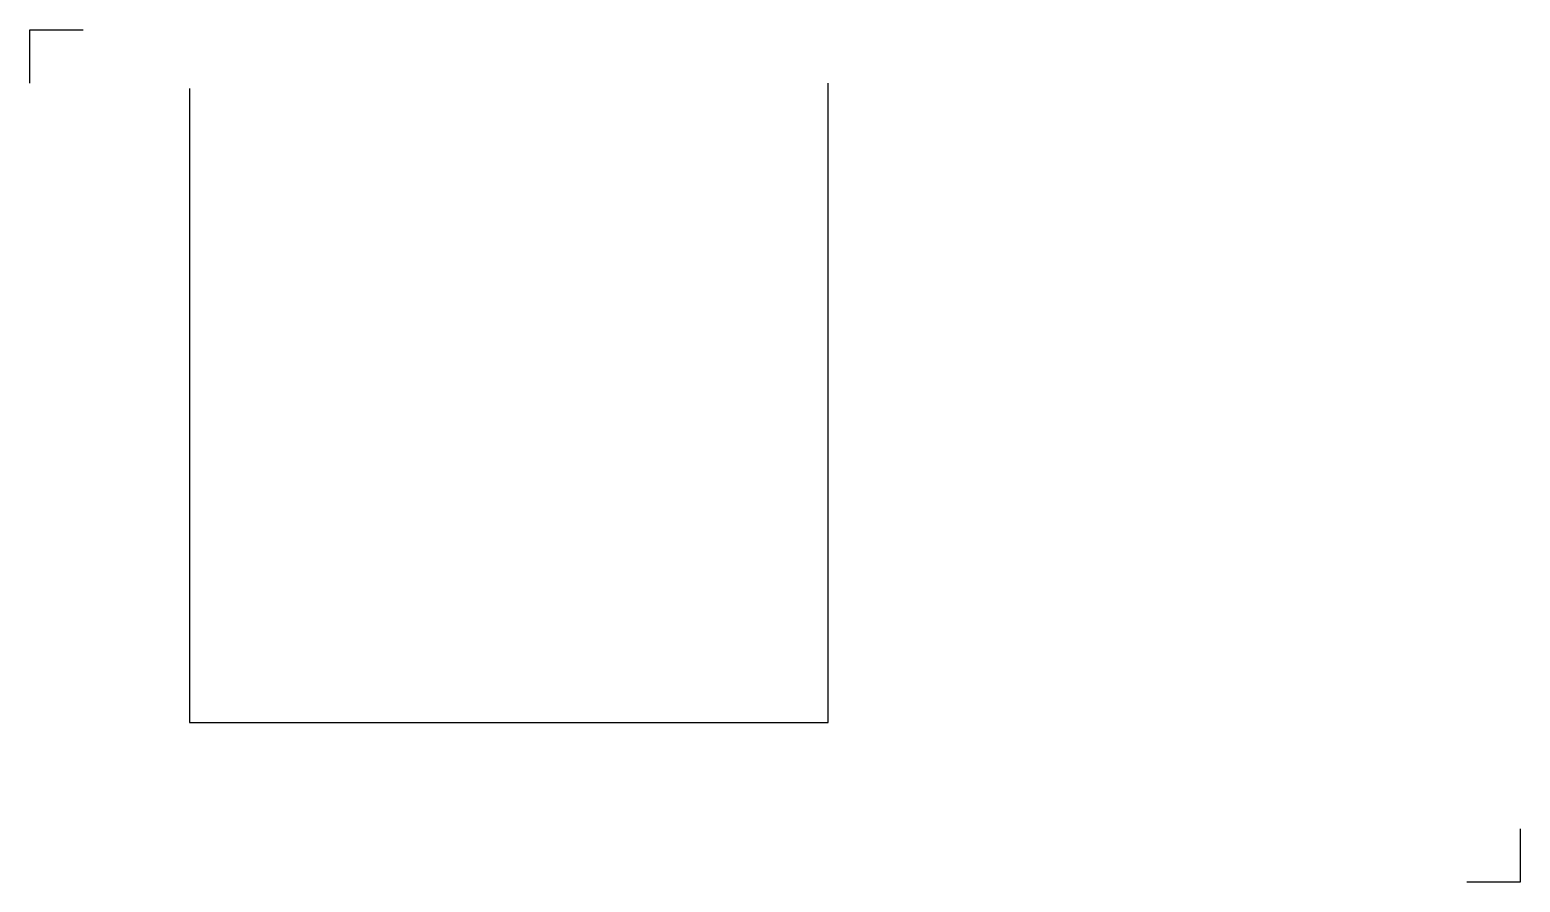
# Model space of a CAD drawing. Header units: millimetres. Extents: x -30 to 250, y -30 to 130.
import ezdxf

# ---------------------------------------------------------------- set-up
doc = ezdxf.new("R2010")
doc.units = ezdxf.units.MM
doc.layers.add('marqueurs', color=7, linetype='Continuous', lineweight=25, true_color=0x000000)
doc.layers.add('plis', color=6, linetype='Continuous', lineweight=25, true_color=0xff00ff)

msp = doc.modelspace()

# ---------------------------------------------------------------- linework, layer by layer
at = {"layer": 'marqueurs'}
for p, q in [((-30, 120), (-30, 130)), ((-30, 130), (-20, 130)), ((250, -20), (250, -30)), ((250, -30), (240, -30))]:
    msp.add_line(p, q, dxfattribs=at)
at = {"layer": 'plis'}
for p, q in [((0, 119), (0, 0)), ((120, 0), (120, 120)), ((0, 0), (120, 0))]:
    msp.add_line(p, q, dxfattribs=at)

doc.saveas('drawing.dxf')
